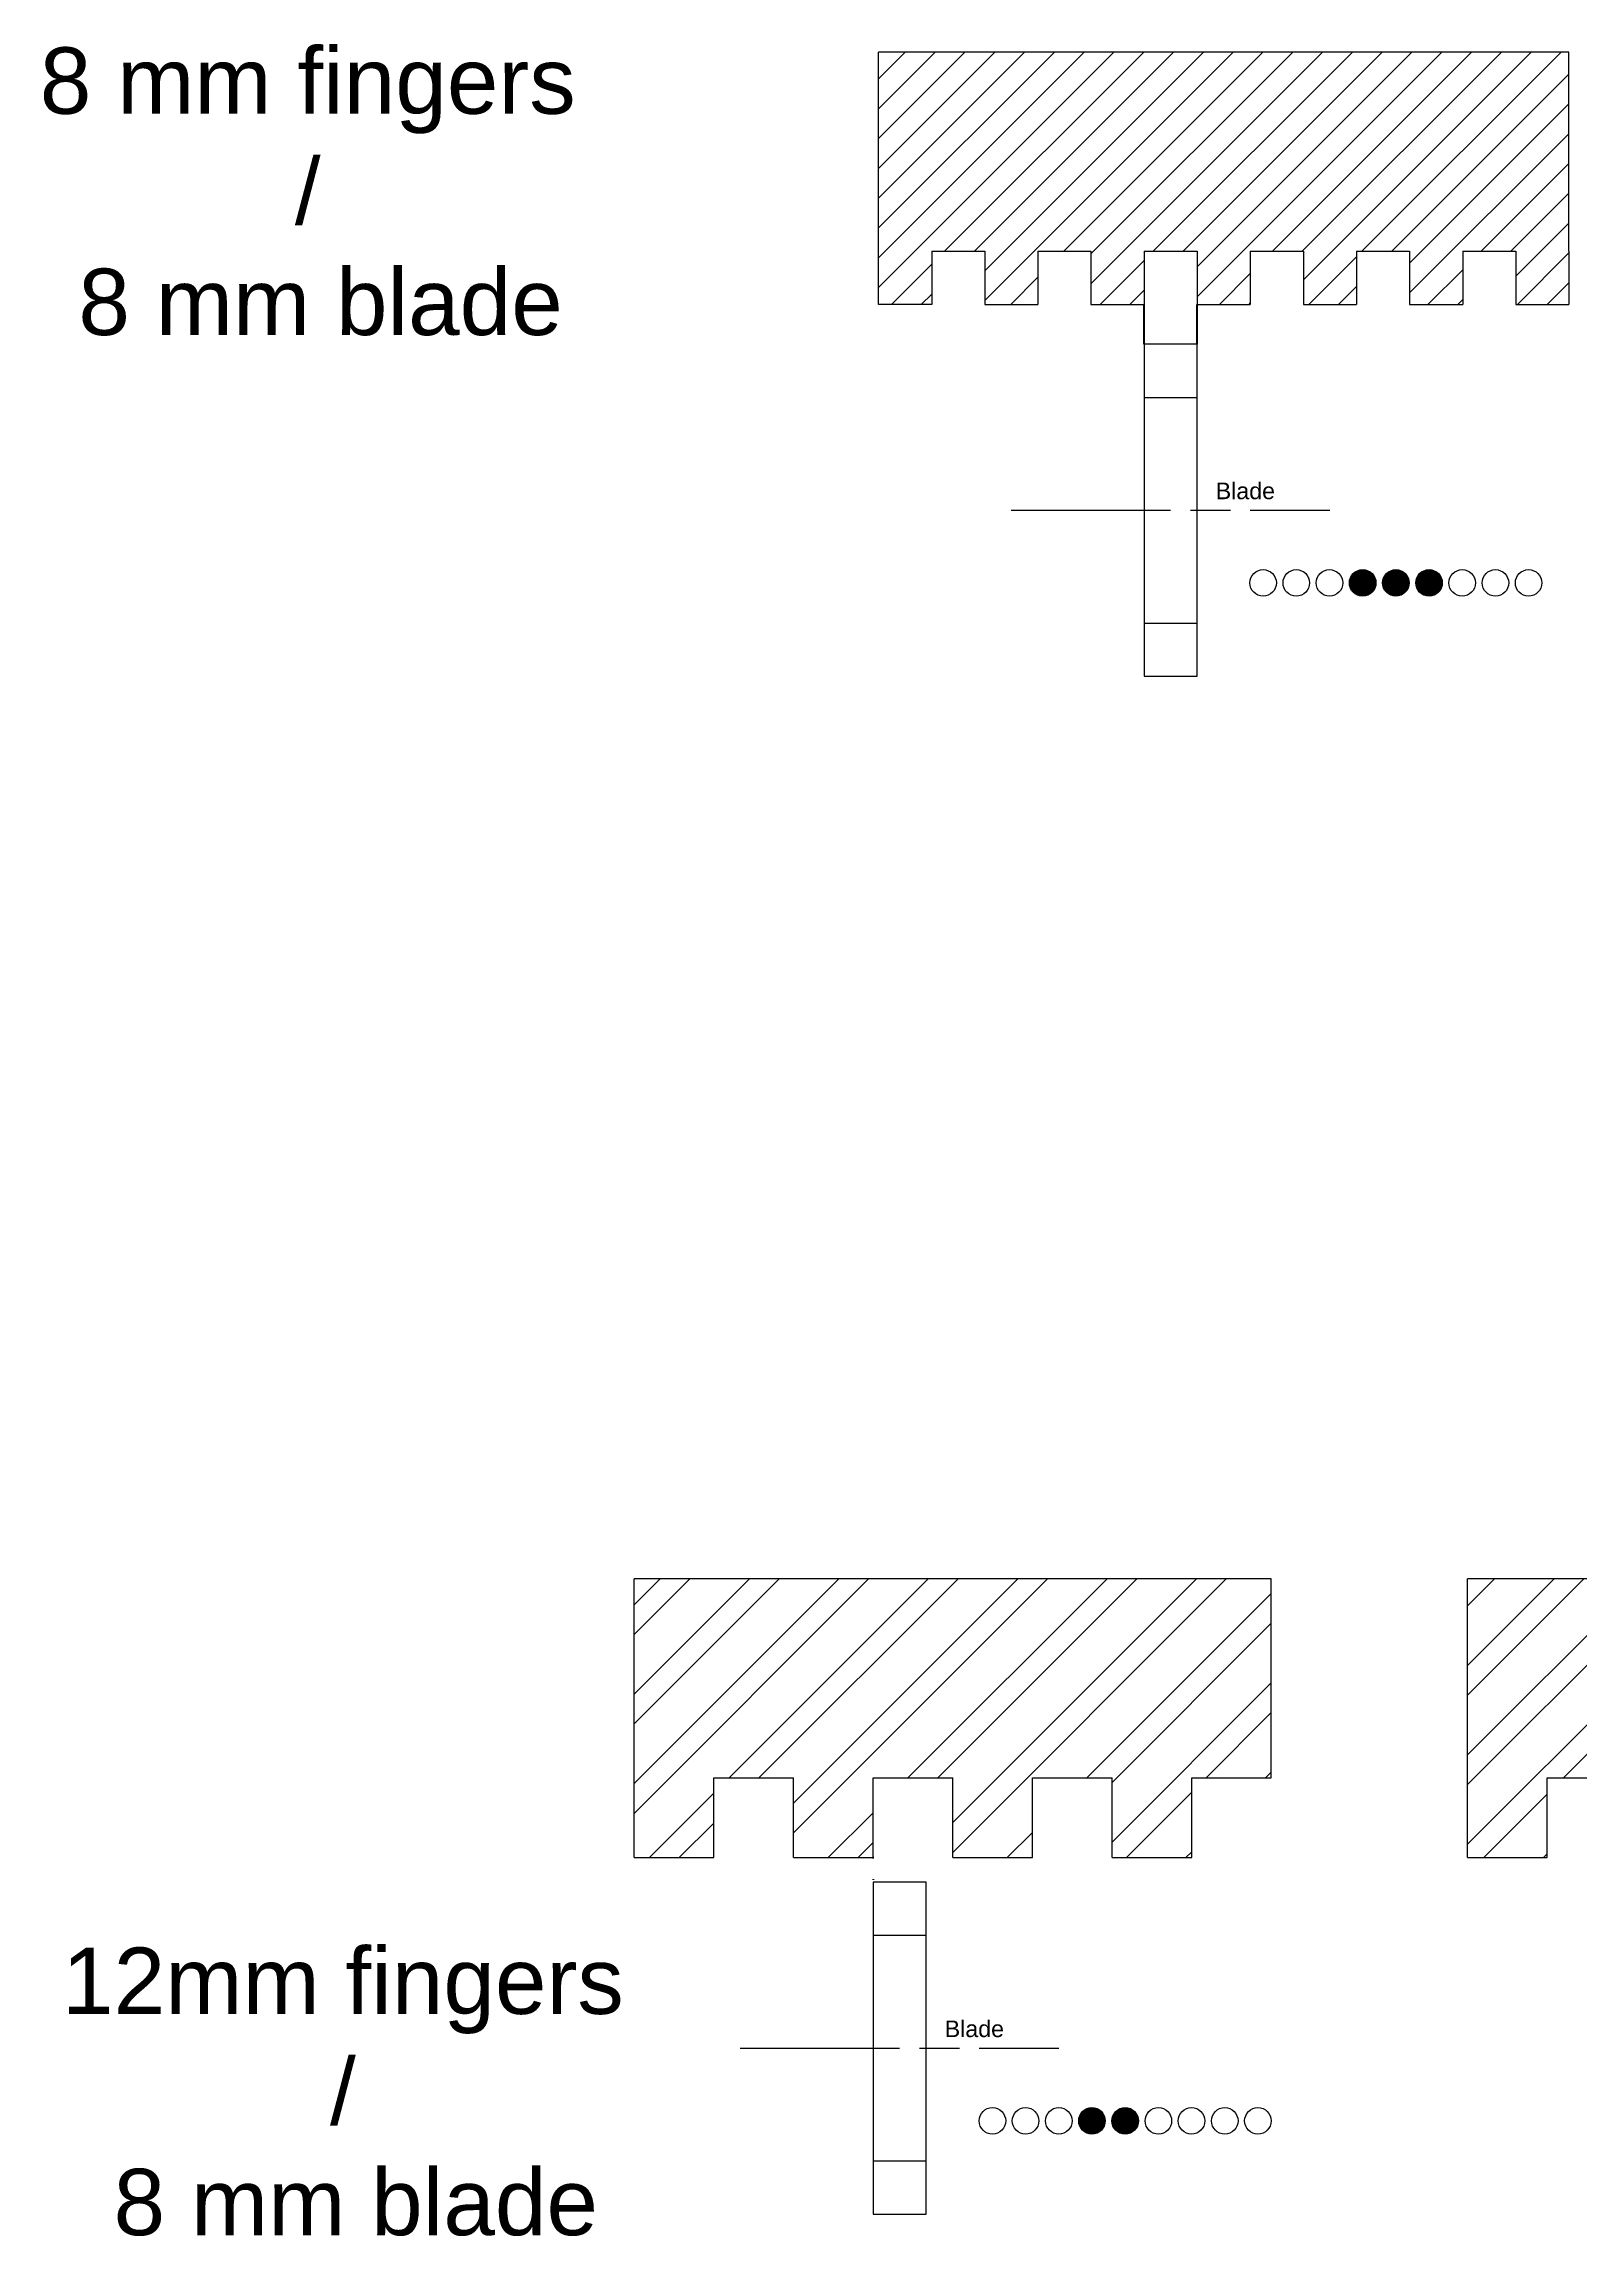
# Model space of a CAD drawing. Header units: millimetres. Extents: x -78 to 761, y -246 to 84.
# Drawn here: x -78.1 to 153.2, y -245.9 to 84.4 of the extents above; entities that cross this region are included whole.
import ezdxf

# ---------------------------------------------------------------- set-up
doc = ezdxf.new("R2010")
doc.units = ezdxf.units.MM
for name, pattern in [('ACAD_ISO02W100', [15, 12, -3]), ('ACAD_ISO08W100', [36, 24, -3, 6, -3]), ('DOT2', [3.175, 0, -3.175])]:
    doc.linetypes.add(name, pattern=pattern)
doc.layers.get('0').update_dxf_attribs({"lineweight": 25, "true_color": 0xffffff})
for name, color, linetype, lineweight, true_color in [('epure', 1, 'ACAD_ISO02W100', 40, 0xff0000), ('leds rouges', 1, 'Continuous', 25, 0xff0000), ('leds vertes', 3, 'Continuous', 25, 0x00ff00)]:
    doc.layers.add(name, color=color, linetype=linetype, lineweight=lineweight, true_color=true_color)
doc.styles.add('textstyle19', font='')
doc.styles.add('textstyle20', font='')
doc.styles.add('textstyle21', font='')
doc.styles.add('textstyle22', font='')
doc.styles.get('textstyle19').set_extended_font_data('Arial')
doc.styles.get('textstyle20').set_extended_font_data('Arial')
doc.styles.get('textstyle21').set_extended_font_data('Arial')
doc.styles.get('textstyle22').set_extended_font_data('Arial')

# ---------------------------------------------------------------- blocks, each defined once
blk = doc.blocks.new('leds')
at = {"layer": 'leds rouges'}
for centre in [(15, 0), (20, 0), (25, 0)]:
    blk.add_circle(centre, 2, dxfattribs=at)
at = {"layer": 'leds vertes'}
for centre in [(0, 0), (5, 0), (10, 0), (30, 0), (35, 0), (40, 0)]:
    blk.add_circle(centre, 2, dxfattribs=at)
blk = doc.blocks.new('lame')
for p, q in [((8, 25), (0, 25)), ((0, 25), (0, -25)), ((8, -25), (8, 25)), ((0, -25), (8, -25))]:
    blk.add_line(p, q)
at = {"linetype": 'ACAD_ISO08W100'}
blk.add_line((-20, 0), (28, 0), dxfattribs=at)
blk = doc.blocks.new('led')
at = {"layer": 'leds rouges'}
h = blk.add_hatch(color=256, dxfattribs=at)
edge = h.paths.add_edge_path(flags=0)
edge.add_arc((0, 0), 2, 0, 360)
blk.add_circle((0, 0), 2, dxfattribs=at)

msp = doc.modelspace()

# ---------------------------------------------------------------- hatches: boundary and pattern name
h = msp.add_hatch()
h.set_pattern_fill('ANSI31', color=256, style=0, pattern_type=0)
h.paths.add_polyline_path([(111.69, 53.15), (111.69, 45.15), (119.69, 45.15), (119.69, 53.15), (127.69, 53.15), (127.69, 45.15), (135.69, 45.15), (135.69, 53.15), (143.69, 53.15), (143.69, 45.15), (151.69, 45.15), (151.69, 53.15), (151.69, 83.15), (47.69, 83.15), (47.69, 53.15), (47.69, 45.15), (55.69, 45.15), (55.69, 53.15), (63.69, 53.15), (63.69, 45.15), (71.69, 45.15), (71.69, 53.15), (79.69, 53.15), (79.69, 45.15), (87.69, 45.15), (87.69, 53.15), (95.69, 53.15), (95.69, 45.15), (103.69, 45.15), (103.69, 53.15)], flags=0)
h = msp.add_hatch()
h.set_pattern_fill('ANSI32', color=256, style=0)
h.paths.add_polyline_path([(106.86, -146.88), (10.86, -146.88), (10.86, -176.88), (10.86, -188.88), (22.86, -188.88), (22.86, -176.88), (34.86, -176.88), (34.86, -188.88), (46.86, -188.88), (46.86, -176.88), (58.86, -176.88), (58.86, -188.88), (70.86, -188.88), (70.86, -176.88), (82.86, -176.88), (82.86, -188.88), (94.86, -188.88), (94.86, -176.88), (106.86, -176.88)], flags=0)
h = msp.add_hatch()
h.set_pattern_fill('ANSI32', color=256, style=0)
h.paths.add_polyline_path([(232.43, -146.88), (136.43, -146.88), (136.43, -176.88), (136.43, -188.88), (148.43, -188.88), (148.43, -176.88), (160.43, -176.88), (160.43, -188.88), (172.43, -188.88), (172.43, -176.88), (184.43, -176.88), (184.43, -188.88), (196.43, -188.88), (196.43, -176.88), (208.43, -176.88), (208.43, -188.88), (220.43, -188.88), (220.43, -176.88), (232.43, -176.88)], flags=0)

# ---------------------------------------------------------------- linework, layer by layer
for p, q in [((47.69, 53.15), (47.69, 83.15)), ((151.69, 83.15), (47.69, 83.15)), ((151.69, 53.15), (151.69, 83.15)), ((47.69, 45.15), (47.69, 53.15)), ((55.69, 53.15), (55.69, 45.15)), ((55.69, 53.15), (63.69, 53.15)), ((63.69, 53.15), (63.69, 45.15)), ((71.69, 53.15), (71.69, 45.15)), ((71.69, 53.15), (79.69, 53.15)), ((79.69, 53.15), (79.69, 45.15)), ((87.69, 53.15), (87.69, 45.15)), ((87.69, 53.15), (95.69, 53.15)), ((95.69, 53.15), (95.69, 45.15)), ((103.69, 53.15), (103.69, 45.15)), ((103.69, 53.15), (111.69, 53.15)), ((111.69, 53.15), (111.69, 45.15)), ((119.69, 53.15), (119.69, 45.15)), ((119.69, 53.15), (127.69, 53.15)), ((127.69, 53.15), (127.69, 45.15)), ((135.69, 53.15), (135.69, 45.15)), ((135.69, 53.15), (143.69, 53.15)), ((143.69, 53.15), (143.69, 45.15)), ((151.69, 53.15), (151.69, 45.15)), ((55.69, 45.15), (47.69, 45.15)), ((63.69, 45.15), (71.69, 45.15)), ((79.69, 45.15), (87.69, 45.15)), ((95.69, 45.15), (103.69, 45.15)), ((111.69, 45.15), (119.69, 45.15)), ((127.69, 45.15), (135.69, 45.15)), ((143.69, 45.15), (151.69, 45.15)), ((87.69, 31.14), (95.69, 31.14)), ((87.69, -2.86), (95.69, -2.86)), ((10.86, -176.88), (10.86, -146.88)), ((106.86, -146.88), (10.86, -146.88)), ((106.86, -176.88), (106.86, -146.88)), ((136.43, -176.88), (136.43, -146.88)), ((232.43, -146.88), (136.43, -146.88)), ((10.86, -188.88), (10.86, -176.88)), ((22.86, -188.88), (22.86, -176.88)), ((22.86, -176.88), (34.86, -176.88)), ((34.86, -188.88), (34.86, -176.88)), ((46.86, -188.88), (46.86, -176.88)), ((46.86, -176.88), (58.86, -176.88)), ((58.86, -188.88), (58.86, -176.88)), ((70.86, -188.88), (70.86, -176.88)), ((70.86, -176.88), (82.86, -176.88)), ((82.86, -188.88), (82.86, -176.88)), ((94.86, -188.88), (94.86, -176.88)), ((94.86, -176.88), (106.86, -176.88)), ((136.43, -188.88), (136.43, -176.88)), ((148.43, -188.88), (148.43, -176.88)), ((148.43, -176.88), (160.43, -176.88)), ((10.86, -188.88), (22.86, -188.88)), ((34.86, -188.88), (46.86, -188.88)), ((58.86, -188.88), (70.86, -188.88)), ((82.86, -188.88), (94.86, -188.88)), ((136.43, -188.88), (148.43, -188.88)), ((46.86, -200.59), (54.86, -200.59)), ((46.86, -234.59), (54.86, -234.59))]:
    msp.add_line(p, q)
at = {"layer": 'epure'}
for p, q in [((87.69, 39.14), (87.69, 45.15)), ((95.69, 39.14), (95.69, 45.15))]:
    msp.add_line(p, q, dxfattribs=at)
at = {"layer": 'epure', "linetype": 'DOT2'}
msp.add_line((46.86, -188.88), (46.86, -192.59), dxfattribs=at)

# ---------------------------------------------------------------- block references
for name, p in [('lame', (87.69, 14.14)), ('lame', (46.86, -217.59)), ('leds', (64.84, -228.55))]:
    msp.add_blockref(name, p)
at = {"layer": 'leds rouges'}
for p in [(120.62, 3.18), (125.62, 3.18), (130.62, 3.18), (79.84, -228.55), (84.84, -228.55)]:
    msp.add_blockref('led', p, dxfattribs=at)
at = {"layer": 'leds vertes'}
msp.add_blockref('leds', (105.62, 3.18), dxfattribs=at)

# ---------------------------------------------------------------- texts
at = {"char_height": 1, "attachment_point": 5}
for s, insert, style in [('\\c0;\\H10;8 mm fingers \\P/\\P 8 mm blade', (-38.31, 62.13), 'textstyle22'), ('\\c0;\\H2.5;Blade', (102.95, 17.03), 'textstyle20'), ('\\c0;\\H10;12mm fingers \\P/\\P 8 mm blade', (-33.01, -224.18), 'textstyle21'), ('\\c0;\\H2.5;Blade', (62.12, -214.7), 'textstyle19')]:
    msp.add_mtext(s, dxfattribs=dict(at, insert=insert, style=style))

doc.saveas('drawing.dxf')
